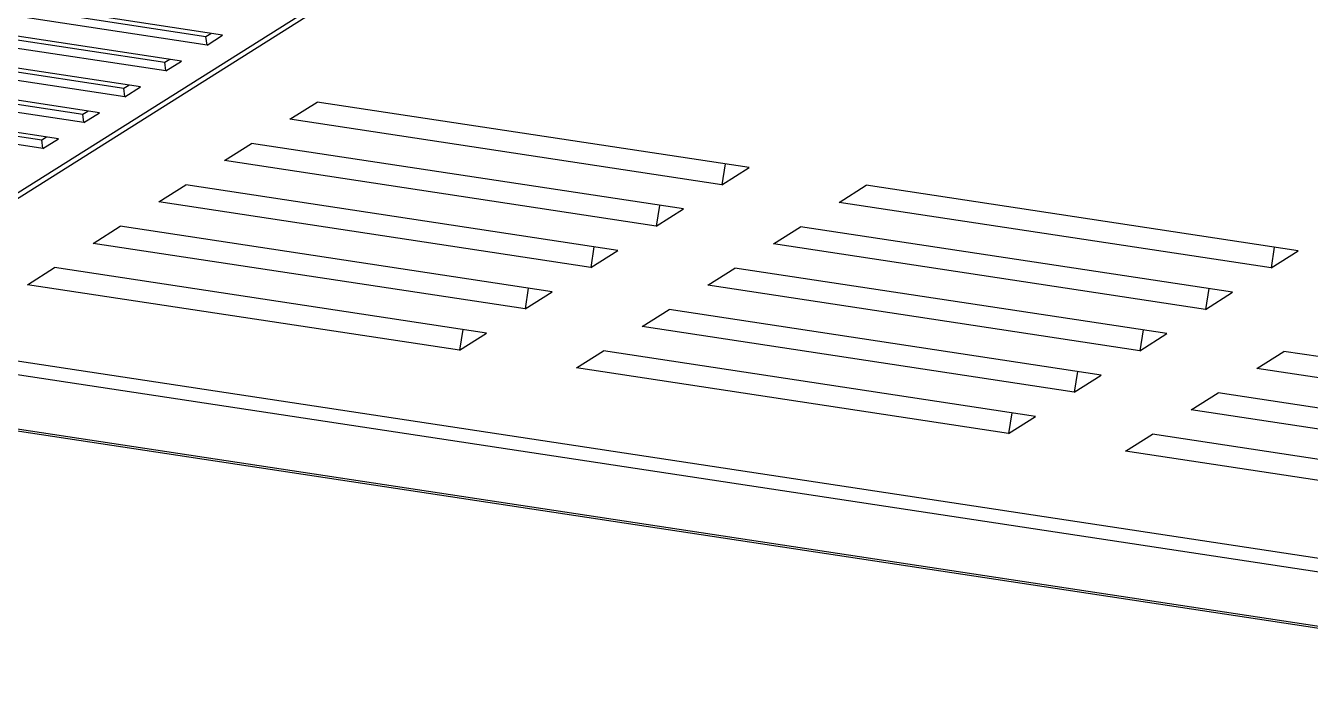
# Model space of a CAD drawing. Header units: millimetres. Extents: x 14276 to 15242, y -9916 to -8542.
# Drawn here: x 14826.6 to 14913.2, y -9716.2 to -9671.2 of the extents above; entities that cross this region are included whole.
import ezdxf

# ---------------------------------------------------------------- set-up
doc = ezdxf.new("R2010")
doc.units = ezdxf.units.MM

# ---------------------------------------------------------------- blocks, each defined once
blk = doc.blocks.new('u9')
at = {"color": 7, "linetype": 'Continuous'}
for p, q in [((-32.207, 460.157), (-183.313, 483.086)), ((-182.944, 483.176), (-31.838, 460.247)), ((-187.971, 480.148), (-36.865, 457.219)), ((-52.799, 458.685), (-171.941, 476.763)), ((-170.651, 471.332), (-141.52, 466.912)), ((-172.483, 470.177), (-143.351, 465.756)), ((-175.078, 468.539), (-145.947, 464.119)), ((-176.91, 467.384), (-147.778, 462.964)), ((-141.52, 466.912), (-143.351, 465.756)), ((-179.505, 465.747), (-150.374, 461.327)), ((-133.627, 465.714), (-135.458, 464.559)), ((-133.848, 464.314), (-133.627, 465.714)), ((-133.627, 465.714), (-104.495, 461.293)), ((-181.337, 464.592), (-152.205, 460.171)), ((-135.458, 464.559), (-106.326, 460.138)), ((-145.947, 464.119), (-147.778, 462.964)), ((-138.053, 462.921), (-139.885, 461.766)), ((-138.275, 461.522), (-138.053, 462.921)), ((-138.053, 462.921), (-108.922, 458.501)), ((-139.885, 461.766), (-110.753, 457.346)), ((-150.374, 461.327), (-152.205, 460.171)), ((-104.495, 461.293), (-106.326, 460.138)), ((-142.48, 460.129), (-144.312, 458.974)), ((-142.702, 458.729), (-142.48, 460.129)), ((-142.48, 460.129), (-113.349, 455.708)), ((-96.602, 460.096), (-98.433, 458.941)), ((-96.823, 458.696), (-96.602, 460.096)), ((-96.602, 460.096), (-67.47, 455.675)), ((-144.312, 458.974), (-115.18, 454.553)), ((-52.799, 458.685), (-143.98, 401.167)), ((-51.587, 459.072), (-143.498, 401.094)), ((-108.922, 458.501), (-110.753, 457.346)), ((-98.433, 458.941), (-69.301, 454.52)), ((-146.907, 457.336), (-148.738, 456.181)), ((-147.129, 455.937), (-146.907, 457.336)), ((-146.907, 457.336), (-117.776, 452.916)), ((-101.028, 457.303), (-102.86, 456.148)), ((-101.25, 455.904), (-101.028, 457.303)), ((-101.028, 457.303), (-71.897, 452.883)), ((-148.738, 456.181), (-119.607, 451.761)), ((-113.349, 455.708), (-115.18, 454.553)), ((-102.86, 456.148), (-73.728, 451.728)), ((-67.47, 455.675), (-69.301, 454.52)), ((-151.334, 454.544), (-153.165, 453.389)), ((-151.556, 453.144), (-151.334, 454.544)), ((-151.334, 454.544), (-122.203, 450.123)), ((-105.455, 454.511), (-107.287, 453.355)), ((-105.677, 453.111), (-105.455, 454.511)), ((-105.455, 454.511), (-76.324, 450.09)), ((-153.165, 453.389), (-124.034, 448.968)), ((-107.287, 453.355), (-78.155, 448.935)), ((-117.776, 452.916), (-119.607, 451.761)), ((-71.897, 452.883), (-73.728, 451.728)), ((-109.882, 451.718), (-111.714, 450.563)), ((-110.104, 450.319), (-109.882, 451.718)), ((-109.882, 451.718), (-80.751, 447.298)), ((-111.714, 450.563), (-82.582, 446.143)), ((-122.203, 450.123), (-124.034, 448.968)), ((-76.324, 450.09), (-78.155, 448.935)), ((-114.309, 448.926), (-116.14, 447.77)), ((-114.531, 447.526), (-114.309, 448.926)), ((-114.309, 448.926), (-85.178, 444.505)), ((-116.14, 447.77), (-87.009, 443.35)), ((-80.751, 447.298), (-82.582, 446.143)), ((-68.516, 446.485), (-69.57, 445.82)), ((-68.516, 446.485), (-68.444, 445.903)), ((-68.516, 446.485), (-55.663, 444.534)), ((-69.57, 445.82), (-56.718, 443.869)), ((-68.444, 445.903), (-68.768, 445.698)), ((-55.635, 443.959), (-68.444, 445.903)), ((-85.178, 444.505), (-87.009, 443.35)), ((-71.283, 444.739), (-72.337, 444.074)), ((-71.283, 444.739), (-71.211, 444.157)), ((-71.283, 444.739), (-58.43, 442.789)), ((-72.337, 444.074), (-59.484, 442.124)), ((-71.211, 444.157), (-71.535, 443.953)), ((-58.402, 442.214), (-71.211, 444.157)), ((-74.05, 442.994), (-75.104, 442.329)), ((-74.05, 442.994), (-73.977, 442.412)), ((-74.05, 442.994), (-61.197, 441.044)), ((-75.104, 442.329), (-62.251, 440.379)), ((-73.977, 442.412), (-74.302, 442.207)), ((-61.168, 440.468), (-73.977, 442.412)), ((-76.816, 441.249), (-77.871, 440.584)), ((-76.816, 441.249), (-63.964, 439.298)), ((-76.816, 441.249), (-76.744, 440.667)), ((-77.871, 440.584), (-65.018, 438.633)), ((-76.744, 440.667), (-77.069, 440.462)), ((-63.935, 438.723), (-76.744, 440.667)), ((-79.583, 439.503), (-80.637, 438.838)), ((-79.583, 439.503), (-79.511, 438.921)), ((-79.583, 439.503), (-66.731, 437.553)), ((-80.637, 438.838), (-67.785, 436.888)), ((-79.511, 438.921), (-79.835, 438.717)), ((-66.702, 436.978), (-79.511, 438.921))]:
    blk.add_line(p, q, dxfattribs=at)

msp = doc.modelspace()

# ---------------------------------------------------------------- block references
at = {"rotation": 180}
msp.add_blockref('u9', (14759.208, -9233.039), dxfattribs=at)

doc.saveas('drawing.dxf')
